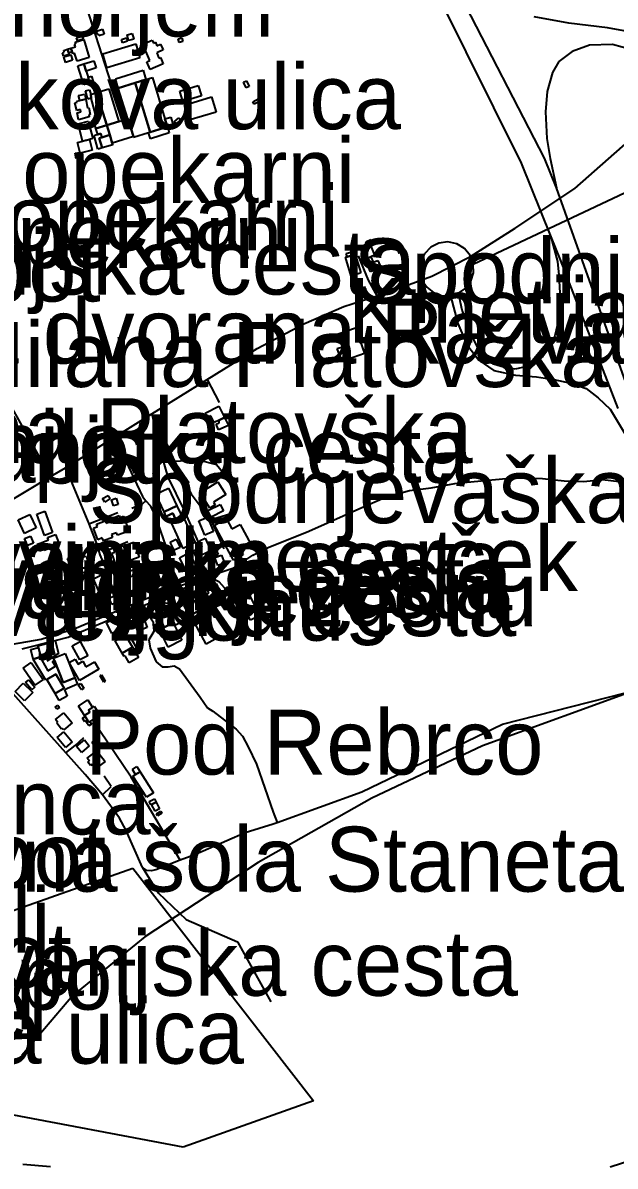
# Model space of a CAD drawing. Extents: x -8864 to 13231, y -7697 to 8949.
# Drawn here: x -3684 to -3118, y 3417 to 4510 of the extents above; entities that cross this region are included whole.
import ezdxf

# ---------------------------------------------------------------- set-up
doc = ezdxf.new("R2010")
doc.units = 0
for name, color, linetype in [('OSM_BUILDING_YES', 9, 'CONTINUOUS'), ('OSM_HIGHWAY_PROPOSED', 8, 'CONTINUOUS'), ('OSM_HIGHWAY_RESIDENTIAL', 8, 'CONTINUOUS'), ('OSM_HIGHWAY_SERVICE', 8, 'CONTINUOUS'), ('OSM_HIGHWAY_TRACK', 8, 'CONTINUOUS'), ('OSM_HIGHWAY_UNCLASSIFIED', 8, 'CONTINUOUS'), ('OSM_LABELS', 8, 'CONTINUOUS'), ('OSM_LEISURE_PARK', 3, 'CONTINUOUS'), ('OSM_WATERWAY_STREAM', 4, 'CONTINUOUS')]:
    doc.layers.add(name, color=color, linetype=linetype)

msp = doc.modelspace()

# ---------------------------------------------------------------- linework, layer by layer
at = {"layer": 'OSM_BUILDING_YES'}
for p, q in [((-3614.012648, 4502.06019), (-3608.262265, 4503.872667)), ((-3608.262265, 4503.872667), (-3606.792127, 4499.191361)), ((-3634.395499, 4491.641225), (-3626.202542, 4494.131992)), ((-3633.775284, 4489.595239), (-3634.395499, 4491.641225)), ((-3633.024902, 4495.521928), (-3627.565483, 4497.23433)), ((-3632.213263, 4492.730936), (-3633.024902, 4495.521928)), ((-3626.692588, 4494.476696), (-3632.213263, 4492.730936)), ((-3627.565483, 4497.23433), (-3626.692588, 4494.476696)), ((-3626.202542, 4494.131992), (-3620.942205, 4476.741105)), ((-3612.978958, 4498.835537), (-3614.012648, 4502.06019)), ((-3612.144348, 4499.113524), (-3612.978958, 4498.835537)), ((-3611.715558, 4497.690229), (-3612.144348, 4499.113524)), ((-3606.792127, 4499.191361), (-3611.715558, 4497.690229)), ((-3590.076964, 4494.17647), (-3585.214789, 4495.622004)), ((-3589.096872, 4490.8851), (-3590.076964, 4494.17647)), ((-3584.234697, 4492.330634), (-3589.096872, 4490.8851)), ((-3585.214789, 4495.622004), (-3584.234697, 4492.330634)), ((-3584.793656, 4498.54643), (-3579.793655, 4499.780694)), ((-3583.446029, 4493.086759), (-3584.793656, 4498.54643)), ((-3578.469, 4494.298784), (-3583.446029, 4493.086759)), ((-3579.793655, 4499.780694), (-3578.469, 4494.298784)), ((-3569.770683, 4489.584119), (-3560.91157, 4493.431464)), ((-3560.91157, 4493.431464), (-3559.655828, 4490.540396)), ((-3535.949853, 4494.810281), (-3532.450618, 4495.733199)), ((-3534.992732, 4491.196446), (-3535.949853, 4494.810281)), ((-3531.508811, 4492.108244), (-3534.992732, 4491.196446)), ((-3532.450618, 4495.733199), (-3531.508811, 4492.108244)), ((-3646.386312, 4481.411292), (-3644.816633, 4481.867191)), ((-3645.490447, 4478.242237), (-3646.386312, 4481.411292)), ((-3645.291365, 4483.668549), (-3641.707904, 4484.74714)), ((-3644.816633, 4481.867191), (-3645.291365, 4483.668549)), ((-3641.707904, 4484.74714), (-3638.415407, 4485.803492)), ((-3641.707904, 4484.74714), (-3640.521074, 4481.077707)), ((-3640.521074, 4481.077707), (-3641.707904, 4484.74714)), ((-3637.228577, 4482.134059), (-3640.521074, 4481.077707)), ((-3640.521074, 4481.077707), (-3640.130568, 4479.765607)), ((-3638.415407, 4485.803492), (-3634.250017, 4487.16007)), ((-3638.415407, 4485.803492), (-3637.228577, 4482.134059)), ((-3637.228577, 4482.134059), (-3638.415407, 4485.803492)), ((-3636.700247, 4480.499494), (-3637.228577, 4482.134059)), ((-3634.939144, 4481.033229), (-3636.700247, 4480.499494)), ((-3632.580797, 4473.205107), (-3634.939144, 4481.033229)), ((-3634.916173, 4489.228295), (-3633.775284, 4489.595239)), ((-3634.250017, 4487.16007), (-3634.916173, 4489.228295)), ((-3608.04787, 4480.488374), (-3576.539444, 4490.00666)), ((-3576.539444, 4490.00666), (-3572.496564, 4476.451998)), ((-3562.963638, 4473.916754), (-3569.770683, 4489.584119)), ((-3559.655828, 4490.540396), (-3557.611417, 4491.429955)), ((-3557.611417, 4491.429955), (-3556.202535, 4488.138585)), ((-3550.260727, 4484.068851), (-3556.378645, 4481.444651)), ((-3556.378645, 4481.444651), (-3554.303607, 4476.274086)), ((-3556.202535, 4488.138585), (-3552.695643, 4489.673075)), ((-3552.695643, 4489.673075), (-3550.260727, 4484.068851)), ((-3640.130568, 4479.765607), (-3645.490447, 4478.242237)), ((-3645.176511, 4477.397155), (-3638.63746, 4479.509859)), ((-3643.507292, 4472.148755), (-3645.176511, 4477.397155)), ((-3636.952926, 4474.272578), (-3643.507292, 4472.148755)), ((-3638.63746, 4479.509859), (-3636.952926, 4474.272578)), ((-3620.942205, 4476.741105), (-3632.580797, 4473.205107)), ((-3631.96824, 4468.812907), (-3626.080031, 4470.703221)), ((-3626.080031, 4470.703221), (-3616.600704, 4473.716603)), ((-3623.951394, 4463.809135), (-3626.080031, 4470.703221)), ((-3626.080031, 4470.703221), (-3623.951394, 4463.809135)), ((-3616.600704, 4473.716603), (-3614.479723, 4466.967071)), ((-3603.989676, 4466.933713), (-3608.04787, 4480.488374)), ((-3572.496564, 4476.451998), (-3603.989676, 4466.933713)), ((-3565.942199, 4472.626893), (-3562.963638, 4473.916754)), ((-3562.856441, 4465.532657), (-3565.942199, 4472.626893)), ((-3550.436837, 4470.958969), (-3562.856441, 4465.532657)), ((-3554.303607, 4476.274086), (-3552.940666, 4476.885659)), ((-3552.940666, 4476.885659), (-3550.436837, 4470.958969)), ((-3626.225513, 4450.788209), (-3631.96824, 4468.812907)), ((-3614.479723, 4466.967071), (-3623.951394, 4463.809135)), ((-3623.951394, 4463.809135), (-3622.144349, 4457.938043)), ((-3622.144349, 4457.938043), (-3618.813568, 4458.994395)), ((-3618.813568, 4458.994395), (-3617.26686, 4454.012862)), ((-3595.919231, 4456.592584), (-3569.464405, 4464.80989)), ((-3569.464405, 4464.80989), (-3566.715553, 4455.903176)), ((-3620.597641, 4452.934271), (-3626.225513, 4450.788209)), ((-3620.597641, 4452.934271), (-3622.144349, 4457.938043)), ((-3622.144349, 4457.938043), (-3620.597641, 4452.934271)), ((-3617.26686, 4454.012862), (-3620.597641, 4452.934271)), ((-3593.162723, 4447.685871), (-3595.919231, 4456.592584)), ((-3577.167315, 4452.656284), (-3593.162723, 4447.685871)), ((-3593.162723, 4447.685871), (-3577.167315, 4452.656284)), ((-3566.715553, 4455.903176), (-3577.167315, 4452.656284)), ((-3577.167315, 4452.656284), (-3566.715553, 4455.903176)), ((-3562.58079, 4405.465157), (-3577.167315, 4452.656284)), ((-3577.167315, 4452.656284), (-3562.58079, 4405.465157)), ((-3566.715553, 4455.903176), (-3560.589978, 4457.771251)), ((-3560.589978, 4457.771251), (-3548.537909, 4418.096901)), ((-3534.334232, 4444.661369), (-3516.723204, 4450.098801)), ((-3516.723204, 4450.098801), (-3513.729329, 4440.324767)), ((-3473.491959, 4453.123303), (-3470.544026, 4454.479881)), ((-3471.034072, 4447.797066), (-3473.491959, 4453.123303)), ((-3468.070825, 4449.153644), (-3471.034072, 4447.797066)), ((-3470.544026, 4454.479881), (-3468.070825, 4449.153644)), ((-3631.095345, 4440.513798), (-3625.29902, 4441.870376)), ((-3630.038684, 4435.888089), (-3631.095345, 4440.513798)), ((-3624.341899, 4437.077875), (-3630.038684, 4435.888089)), ((-3630.038684, 4435.888089), (-3624.341899, 4437.077875)), ((-3625.29902, 4441.870376), (-3624.341899, 4437.077875)), ((-3624.533323, 4444.839281), (-3620.766095, 4445.906752)), ((-3622.412343, 4437.155711), (-3624.533323, 4444.839281)), ((-3624.341899, 4437.077875), (-3622.687994, 4428.882809)), ((-3619.027963, 4438.078629), (-3622.412343, 4437.155711)), ((-3620.766095, 4445.906752), (-3619.449096, 4441.547911)), ((-3619.449096, 4441.547911), (-3613.88248, 4443.282552)), ((-3619.449096, 4441.547911), (-3619.027963, 4438.078629)), ((-3619.027963, 4438.078629), (-3619.449096, 4441.547911)), ((-3612.603766, 4414.305154), (-3619.027963, 4438.078629)), ((-3613.88248, 4443.282552), (-3602.266858, 4446.896387)), ((-3604.234699, 4412.125733), (-3613.88248, 4443.282552)), ((-3613.88248, 4443.282552), (-3604.234699, 4412.125733)), ((-3602.266858, 4446.896387), (-3592.619078, 4415.750688)), ((-3584.104529, 4418.386008), (-3593.162723, 4447.685871)), ((-3531.3327, 4434.898454), (-3534.334232, 4444.661369)), ((-3513.729329, 4440.324767), (-3531.3327, 4434.898454)), ((-3530.015702, 4431.440292), (-3503.966694, 4439.279534)), ((-3503.966694, 4439.279534), (-3499.609879, 4424.70188)), ((-3464.433765, 4434.598228), (-3458.905434, 4437.589372)), ((-3458.905434, 4437.589372), (-3457.603749, 4435.176442)), ((-3634.640522, 4433.45292), (-3632.519542, 4434.053373)), ((-3632.97896, 4426.169653), (-3634.640522, 4433.45292)), ((-3629.349557, 4427.081451), (-3632.97896, 4426.169653)), ((-3632.963646, 4435.276517), (-3630.038684, 4435.888089)), ((-3632.519542, 4434.053373), (-3632.963646, 4435.276517)), ((-3629.050935, 4424.957628), (-3629.349557, 4427.081451)), ((-3622.687994, 4428.882809), (-3621.33271, 4429.183035)), ((-3621.33271, 4429.183035), (-3619.977427, 4422.511339)), ((-3525.666544, 4416.873757), (-3530.015702, 4431.440292)), ((-3463.147394, 4432.174179), (-3464.433765, 4434.598228)), ((-3457.603749, 4435.176442), (-3463.147394, 4432.174179)), ((-3632.527199, 4424.045829), (-3629.050935, 4424.957628)), ((-3631.332711, 4417.374134), (-3632.527199, 4424.045829)), ((-3631.493508, 4413.415594), (-3621.822756, 4415.884122)), ((-3620.880949, 4420.08729), (-3631.332711, 4417.374134)), ((-3621.822756, 4415.884122), (-3620.957519, 4412.42596)), ((-3619.977427, 4422.511339), (-3621.48585, 4421.899767)), ((-3621.48585, 4421.899767), (-3620.880949, 4420.08729)), ((-3604.234699, 4412.125733), (-3592.619078, 4415.750688)), ((-3592.619078, 4415.750688), (-3604.234699, 4412.125733)), ((-3592.619078, 4415.750688), (-3584.104529, 4418.386008)), ((-3584.104529, 4418.386008), (-3578.798249, 4401.273108)), ((-3578.798249, 4401.273108), (-3584.104529, 4418.386008)), ((-3548.537909, 4418.096901), (-3543.05552, 4419.764825)), ((-3546.210191, 4410.557885), (-3548.537909, 4418.096901)), ((-3548.537909, 4418.096901), (-3546.210191, 4410.557885)), ((-3543.05552, 4419.764825), (-3540.758429, 4412.248048)), ((-3539.77068, 4415.372625), (-3535.245411, 4419.231089)), ((-3537.879409, 4413.104249), (-3539.77068, 4415.372625)), ((-3533.331169, 4416.929354), (-3537.879409, 4413.104249)), ((-3535.245411, 4419.231089), (-3533.331169, 4416.929354)), ((-3499.609879, 4424.70188), (-3525.666544, 4416.873757)), ((-3630.612956, 4409.957432), (-3631.493508, 4413.415594)), ((-3620.957519, 4412.42596), (-3630.612956, 4409.957432)), ((-3630.612956, 4409.957432), (-3620.957519, 4412.42596)), ((-3627.32046, 4396.814192), (-3630.612956, 4409.957432)), ((-3620.957519, 4412.42596), (-3617.626738, 4399.293839)), ((-3615.995803, 4413.382236), (-3612.603766, 4414.305154)), ((-3614.617549, 4408.90108), (-3615.995803, 4413.382236)), ((-3614.617549, 4408.90108), (-3604.234699, 4412.125733)), ((-3604.234699, 4412.125733), (-3614.617549, 4408.90108)), ((-3612.887074, 4403.296856), (-3614.617549, 4408.90108)), ((-3612.887074, 4403.296856), (-3610.023368, 4404.186416)), ((-3610.023368, 4404.186416), (-3612.887074, 4403.296856)), ((-3610.023368, 4404.186416), (-3608.890136, 4400.505863)), ((-3608.890136, 4400.505863), (-3610.023368, 4404.186416)), ((-3604.234699, 4412.125733), (-3601.355679, 4402.840957)), ((-3601.355679, 4402.840957), (-3604.234699, 4412.125733)), ((-3564.165782, 4404.9759), (-3578.560883, 4400.505863)), ((-3564.165782, 4404.9759), (-3562.58079, 4405.465157)), ((-3562.58079, 4405.465157), (-3564.165782, 4404.9759)), ((-3562.374052, 4399.160405), (-3564.165782, 4404.9759)), ((-3562.58079, 4405.465157), (-3546.210191, 4410.557885)), ((-3546.210191, 4410.557885), (-3562.58079, 4405.465157)), ((-3544.41846, 4404.720151), (-3562.374052, 4399.160405)), ((-3540.758429, 4412.248048), (-3546.210191, 4410.557885)), ((-3546.210191, 4410.557885), (-3544.41846, 4404.720151)), ((-3632.136693, 4395.602167), (-3627.32046, 4396.814192)), ((-3629.563952, 4385.472309), (-3632.136693, 4395.602167)), ((-3627.32046, 4396.814192), (-3620.704839, 4398.526594)), ((-3620.704839, 4398.526594), (-3627.32046, 4396.814192)), ((-3617.626738, 4399.293839), (-3620.704839, 4398.526594)), ((-3620.704839, 4398.526594), (-3618.155068, 4388.396736)), ((-3616.386309, 4402.284982), (-3614.663491, 4402.785359)), ((-3612.687993, 4389.264056), (-3616.386309, 4402.284982)), ((-3614.663491, 4402.785359), (-3612.887074, 4403.296856)), ((-3608.890136, 4400.505863), (-3611.409279, 4399.771977)), ((-3611.409279, 4399.771977), (-3608.890136, 4400.505863)), ((-3611.409279, 4399.771977), (-3608.736997, 4390.398245)), ((-3608.736997, 4390.398245), (-3611.409279, 4399.771977)), ((-3608.890136, 4400.505863), (-3601.355679, 4402.840957)), ((-3601.355679, 4402.840957), (-3608.890136, 4400.505863)), ((-3598.415403, 4393.34491), (-3608.736997, 4390.398245)), ((-3601.355679, 4402.840957), (-3598.92842, 4395.023954)), ((-3598.92842, 4395.023954), (-3601.355679, 4402.840957)), ((-3578.798249, 4401.273108), (-3598.92842, 4395.023954)), ((-3598.92842, 4395.023954), (-3598.415403, 4393.34491)), ((-3578.560883, 4400.505863), (-3578.798249, 4401.273108)), ((-3634.525667, 4385.272159), (-3630.291364, 4386.172837)), ((-3633.48432, 4380.112714), (-3634.525667, 4385.272159)), ((-3630.291364, 4386.172837), (-3629.234702, 4381.013393)), ((-3618.155068, 4388.396736), (-3629.563952, 4385.472309)), ((-3611.439907, 4389.631), (-3612.687993, 4389.264056)), ((-3608.736997, 4390.398245), (-3611.439907, 4389.631)), ((-3629.234702, 4381.013393), (-3633.48432, 4380.112714)), ((-3362.243861, 4296.015991), (-3355.674182, 4298.729147)), ((-3357.251517, 4284.051417), (-3362.243861, 4296.015991)), ((-3356.516448, 4300.797373), (-3351.7385, 4302.787762)), ((-3355.674182, 4298.729147), (-3356.516448, 4300.797373)), ((-3350.153508, 4298.918178), (-3352.374028, 4298.00638)), ((-3352.374028, 4298.00638), (-3348.155039, 4287.843164)), ((-3351.7385, 4302.787762), (-3350.153508, 4298.918178)), ((-3376.057033, 4285.96397), (-3374.387813, 4286.464347)), ((-3370.720125, 4267.850316), (-3376.057033, 4285.96397)), ((-3375.276022, 4289.588924), (-3368.928395, 4291.456999)), ((-3374.387813, 4286.464347), (-3375.276022, 4289.588924)), ((-3374.387813, 4286.464347), (-3367.994245, 4288.332421)), ((-3367.994245, 4288.332421), (-3374.387813, 4286.464347)), ((-3368.928395, 4291.456999), (-3367.994245, 4288.332421)), ((-3367.994245, 4288.332421), (-3366.830385, 4288.688245)), ((-3366.830385, 4288.688245), (-3361.424565, 4270.930415)), ((-3351.623646, 4286.375391), (-3357.251517, 4284.051417)), ((-3357.251517, 4284.051417), (-3351.623646, 4286.375391)), ((-3352.205575, 4271.886692), (-3357.251517, 4284.051417)), ((-3348.155039, 4287.843164), (-3351.623646, 4286.375391)), ((-3351.623646, 4286.375391), (-3349.472037, 4281.193707)), ((-3342.305115, 4276.023143), (-3352.205575, 4271.886692)), ((-3349.472037, 4281.193707), (-3345.184135, 4282.972826)), ((-3345.184135, 4282.972826), (-3342.305115, 4276.023143)), ((-3369.510324, 4268.217259), (-3370.720125, 4267.850316)), ((-3362.779849, 4270.518994), (-3369.510324, 4268.217259)), ((-3361.424565, 4270.930415), (-3362.779849, 4270.518994)), ((-3383.032531, 4212.575318), (-3366.462851, 4218.44641)), ((-3366.462851, 4218.44641), (-3357.802819, 4194.039124)), ((-3378.721658, 4200.421712), (-3383.032531, 4212.575318)), ((-3383.84417, 4198.609235), (-3378.721658, 4200.421712)), ((-3379.495012, 4186.355554), (-3383.84417, 4198.609235)), ((-3357.802819, 4194.039124), (-3379.495012, 4186.355554)), ((-3510.207124, 4136.973887), (-3496.92994, 4143.467671)), ((-3496.92994, 4143.467671), (-3491.669603, 4132.637285)), ((-3508.07083, 4132.570568), (-3510.207124, 4136.973887)), ((-3504.571595, 4134.271851), (-3508.07083, 4132.570568)), ((-3501.439895, 4127.844784), (-3504.571595, 4134.271851)), ((-3491.669603, 4132.637285), (-3496.661946, 4130.190997)), ((-3496.661946, 4130.190997), (-3491.669603, 4132.637285)), ((-3491.669603, 4132.637285), (-3487.96363, 4124.964835)), ((-3496.661946, 4130.190997), (-3501.439895, 4127.844784)), ((-3499.548623, 4126.465967), (-3496.692574, 4127.677991)), ((-3497.312789, 4120.995176), (-3499.548623, 4126.465967)), ((-3487.96363, 4124.964835), (-3497.312789, 4120.995176)), ((-3496.692574, 4127.677991), (-3496.661946, 4130.190997)), ((-3514.801305, 4060.794243), (-3497.925346, 4071.268805)), ((-3497.925346, 4071.268805), (-3490.41386, 4059.10408)), ((-3608.308207, 4055.201138), (-3602.864102, 4058.214521)), ((-3606.194883, 4051.86529), (-3608.308207, 4055.201138)), ((-3600.903918, 4055.190019), (-3606.194883, 4051.86529)), ((-3602.864102, 4058.214521), (-3600.903918, 4055.190019)), ((-3599.556291, 4053.989114), (-3595.161191, 4055.501365)), ((-3595.161191, 4055.501365), (-3593.361804, 4049.430122)), ((-3557.35108, 4059.33759), (-3545.130558, 4065.186443)), ((-3549.39549, 4042.491558), (-3557.35108, 4059.33759)), ((-3545.130558, 4065.186443), (-3537.159654, 4048.329292)), ((-3505.773739, 4046.194349), (-3514.801305, 4060.794243)), ((-3490.41386, 4059.10408), (-3502.197935, 4051.787454)), ((-3597.902386, 4048.229216), (-3599.556291, 4053.989114)), ((-3593.361804, 4049.430122), (-3597.902386, 4048.229216)), ((-3537.159654, 4048.329292), (-3549.39549, 4042.491558)), ((-3549.39549, 4042.491558), (-3537.159654, 4048.329292)), ((-3537.159654, 4048.329292), (-3532.534845, 4038.488541)), ((-3507.473586, 4043.781419), (-3495.697168, 4049.719228)), ((-3504.311258, 4037.454428), (-3507.473586, 4043.781419)), ((-3500.689512, 4049.352285), (-3505.773739, 4046.194349)), ((-3502.197935, 4051.787454), (-3500.689512, 4049.352285)), ((-3495.697168, 4049.719228), (-3492.53484, 4043.403357)), ((-3688.859517, 4034.919184), (-3677.665029, 4040.123106)), ((-3682.856454, 4022.009453), (-3688.859517, 4034.919184)), ((-3677.665029, 4040.123106), (-3671.661966, 4027.213375)), ((-3671.19489, 4040.412213), (-3663.499637, 4043.258803)), ((-3663.66809, 4020.0969), (-3671.19489, 4040.412213)), ((-3663.499637, 4043.258803), (-3655.972837, 4022.94349)), ((-3614.089218, 4030.83833), (-3605.69718, 4033.962907)), ((-3605.69718, 4033.962907), (-3604.931483, 4031.894682)), ((-3604.931483, 4031.894682), (-3599.76303, 4033.818354)), ((-3600.567011, 4035.986655), (-3592.458281, 4039.000037)), ((-3599.76303, 4033.818354), (-3600.567011, 4035.986655)), ((-3592.458281, 4039.000037), (-3591.822753, 4037.276516)), ((-3591.822753, 4037.276516), (-3588.315861, 4038.577497)), ((-3588.315861, 4038.577497), (-3582.986611, 4024.177754)), ((-3547.389364, 4038.266151), (-3549.39549, 4042.491558)), ((-3547.389364, 4038.266151), (-3541.080022, 4041.212817)), ((-3541.080022, 4041.212817), (-3547.389364, 4038.266151)), ((-3544.732396, 4032.650807), (-3547.389364, 4038.266151)), ((-3538.43071, 4035.641951), (-3544.732396, 4032.650807)), ((-3541.906974, 4031.394304), (-3530.873282, 4037.120843)), ((-3541.080022, 4041.212817), (-3538.43071, 4035.641951)), ((-3538.43071, 4035.641951), (-3541.080022, 4041.212817)), ((-3532.534845, 4038.488541), (-3538.43071, 4035.641951)), ((-3530.873282, 4037.120843), (-3519.732393, 4013.180575)), ((-3516.133618, 4033.929549), (-3507.978946, 4037.454428)), ((-3510.299008, 4020.285931), (-3516.133618, 4033.929549)), ((-3507.978946, 4037.454428), (-3502.136679, 4023.81081)), ((-3492.53484, 4043.403357), (-3504.311258, 4037.454428)), ((-3501.133616, 4029.904292), (-3489.900843, 4035.919938)), ((-3489.900843, 4035.919938), (-3484.694104, 4026.212621)), ((-3671.661966, 4027.213375), (-3682.856454, 4022.009453)), ((-3655.972837, 4022.94349), (-3663.66809, 4020.0969)), ((-3616.983552, 4027.10218), (-3613.223981, 4028.503236)), ((-3612.848789, 4015.92709), (-3616.983552, 4027.10218)), ((-3613.223981, 4028.503236), (-3614.089218, 4030.83833)), ((-3594.839599, 4022.632144), (-3599.839599, 4020.764069)), ((-3593.913106, 4020.119139), (-3594.839599, 4022.632144)), ((-3582.986611, 4024.177754), (-3593.913106, 4020.119139)), ((-3531.225503, 4007.431798), (-3541.906974, 4031.394304)), ((-3502.136679, 4023.81081), (-3510.299008, 4020.285931)), ((-3483.185681, 3996.43462), (-3501.133616, 4029.904292)), ((-3484.694104, 4026.212621), (-3476.684915, 4030.504745)), ((-3476.684915, 4030.504745), (-3466.547088, 4011.601608)), ((-3682.718628, 4017.050159), (-3676.960588, 4019.363013)), ((-3680.038689, 4010.400702), (-3682.718628, 4017.050159)), ((-3674.280649, 4012.713557), (-3680.038689, 4010.400702)), ((-3676.960588, 4019.363013), (-3674.280649, 4012.713557)), ((-3670.888612, 4011.54601), (-3666.792133, 4013.036022)), ((-3668.361812, 4004.829837), (-3670.888612, 4011.54601)), ((-3666.792133, 4013.036022), (-3659.847263, 4015.71582)), ((-3664.227049, 4006.375446), (-3666.792133, 4013.036022)), ((-3666.792133, 4013.036022), (-3664.227049, 4006.375446)), ((-3649.387844, 4011.156828), (-3663.913113, 4005.563723)), ((-3660.743128, 4018.039794), (-3653.170386, 4020.96422)), ((-3659.847263, 4015.71582), (-3660.743128, 4018.039794)), ((-3653.170386, 4020.96422), (-3649.387844, 4011.156828)), ((-3608.461346, 4017.561656), (-3612.848789, 4015.92709)), ((-3607.473597, 4014.881858), (-3608.461346, 4017.561656)), ((-3598.85185, 4018.084272), (-3607.473597, 4014.881858)), ((-3599.839599, 4020.764069), (-3598.85185, 4018.084272)), ((-3584.602232, 4011.401457), (-3578.453686, 4013.636475)), ((-3584.012645, 4009.778011), (-3584.602232, 4011.401457)), ((-3578.453686, 4013.636475), (-3573.269918, 3999.347927)), ((-3543.545566, 4013.714311), (-3537.948321, 4016.449706)), ((-3539.671139, 4005.85283), (-3543.545566, 4013.714311)), ((-3537.948321, 4016.449706), (-3534.050924, 4008.610464)), ((-3519.732393, 4013.180575), (-3531.225503, 4007.431798)), ((-3515.589973, 4014.759543), (-3510.023357, 4017.272549)), ((-3513.032545, 4009.066363), (-3515.589973, 4014.759543)), ((-3510.023357, 4017.272549), (-3504.579252, 4005.152302)), ((-3505.812024, 4009.500023), (-3501.707889, 4011.301381)), ((-3501.707889, 4011.301381), (-3497.550155, 4001.760857)), ((-3466.547088, 4011.601608), (-3476.378636, 4006.330968)), ((-3664.227049, 4006.375446), (-3668.361812, 4004.829837)), ((-3663.913113, 4005.563723), (-3664.227049, 4006.375446)), ((-3641.600706, 3998.124782), (-3635.222452, 4000.604429)), ((-3635.222452, 4000.604429), (-3634.579266, 3997.757839)), ((-3634.579266, 3997.757839), (-3623.668086, 4000.137411)), ((-3623.668086, 4000.137411), (-3621.554762, 3990.07427)), ((-3599.380181, 4003.061837), (-3596.508818, 4004.107069)), ((-3595.138221, 3991.364131), (-3599.380181, 4003.061837)), ((-3597.596107, 4007.087094), (-3588.583855, 4010.378463)), ((-3596.508818, 4004.107069), (-3597.596107, 4007.087094)), ((-3588.583855, 4010.378463), (-3587.856443, 4008.376955)), ((-3587.856443, 4008.376955), (-3584.012645, 4009.778011)), ((-3534.050924, 4008.610464), (-3539.671139, 4005.85283)), ((-3534.709424, 3998.636279), (-3525.337294, 4003.762365)), ((-3525.337294, 4003.762365), (-3519.31126, 3991.642118)), ((-3521.325042, 4005.330214), (-3513.032545, 4009.066363)), ((-3518.446022, 3998.903147), (-3521.325042, 4005.330214)), ((-3504.579252, 4005.152302), (-3518.446022, 3998.903147)), ((-3501.631319, 3999.959499), (-3505.812024, 4009.500023)), ((-3497.550155, 4001.760857), (-3501.631319, 3999.959499)), ((-3500.750768, 3999.069939), (-3494.65582, 4001.271599)), ((-3494.65582, 4001.271599), (-3491.807428, 3993.35452)), ((-3473.775267, 4001.47175), (-3483.185681, 3996.43462)), ((-3476.378636, 4006.330968), (-3473.775267, 4001.47175)), ((-3637.083095, 3986.33812), (-3641.600706, 3998.124782)), ((-3634.579266, 3997.757839), (-3632.312803, 3987.716937)), ((-3632.312803, 3987.716937), (-3634.579266, 3997.757839)), ((-3624.625207, 3989.4071), (-3630.061655, 3988.217314)), ((-3630.061655, 3988.217314), (-3624.625207, 3989.4071)), ((-3621.554762, 3990.07427), (-3624.625207, 3989.4071)), ((-3624.625207, 3989.4071), (-3623.660429, 3985.126096)), ((-3573.269918, 3999.347927), (-3595.138221, 3991.364131)), ((-3556.700238, 3988.928962), (-3545.7814, 3992.164734)), ((-3553.262259, 3977.253495), (-3556.700238, 3988.928962)), ((-3545.7814, 3992.164734), (-3542.343421, 3980.500387)), ((-3527.037141, 3983.780637), (-3534.709424, 3998.636279)), ((-3519.31126, 3991.642118), (-3521.279101, 3990.129867)), ((-3521.279101, 3990.129867), (-3519.778335, 3987.105365)), ((-3497.910032, 3991.141741), (-3500.750768, 3999.069939)), ((-3491.807428, 3993.35452), (-3497.910032, 3991.141741)), ((-3632.312803, 3987.716937), (-3637.083095, 3986.33812)), ((-3630.061655, 3988.217314), (-3632.312803, 3987.716937)), ((-3629.020307, 3983.813995), (-3630.061655, 3988.217314)), ((-3623.660429, 3985.126096), (-3629.020307, 3983.813995)), ((-3616.753843, 3978.432161), (-3604.487379, 3984.447806)), ((-3611.187227, 3965.111009), (-3616.753843, 3978.432161)), ((-3604.487379, 3984.447806), (-3599.387838, 3971.126654)), ((-3592.787531, 3978.00962), (-3584.594575, 3981.223154)), ((-3592.282171, 3976.69752), (-3592.787531, 3978.00962)), ((-3584.594575, 3981.223154), (-3583.997331, 3979.699783)), ((-3583.997331, 3979.699783), (-3578.729337, 3981.768009)), ((-3579.387836, 3983.458172), (-3571.049397, 3986.727302)), ((-3578.729337, 3981.768009), (-3579.387836, 3983.458172)), ((-3571.049397, 3986.727302), (-3570.337299, 3984.914825)), ((-3570.337299, 3984.914825), (-3567.32811, 3986.093491)), ((-3567.32811, 3986.093491), (-3562.565476, 3973.884288)), ((-3542.343421, 3980.500387), (-3553.262259, 3977.253495)), ((-3519.778335, 3987.105365), (-3527.037141, 3983.780637)), ((-3599.387838, 3971.126654), (-3611.187227, 3965.111009)), ((-3600.19182, 3970.270453), (-3595.689522, 3972.038453)), ((-3597.787532, 3964.165852), (-3600.19182, 3970.270453)), ((-3595.689522, 3972.038453), (-3593.300548, 3965.933851)), ((-3595.62061, 3975.38542), (-3592.282171, 3976.69752)), ((-3590.727807, 3962.842632), (-3595.62061, 3975.38542)), ((-3562.565476, 3973.884288), (-3590.727807, 3962.842632)), ((-3508.698701, 3970.303812), (-3499.571594, 3974.217873)), ((-3508.698701, 3969.892391), (-3508.698701, 3970.303812)), ((-3506.707889, 3965.233323), (-3508.698701, 3969.892391)), ((-3499.571594, 3974.217873), (-3493.920751, 3960.974557)), ((-3487.902374, 3967.5017), (-3473.805895, 3974.740489)), ((-3481.439893, 3954.892195), (-3487.902374, 3967.5017)), ((-3473.805895, 3974.740489), (-3467.335756, 3962.119865)), ((-3601.830411, 3960.207312), (-3596.991207, 3962.130985)), ((-3599.426123, 3954.024875), (-3601.830411, 3960.207312)), ((-3590.008051, 3957.694307), (-3599.426123, 3954.024875)), ((-3597.787532, 3964.165852), (-3593.300548, 3965.933851)), ((-3593.300548, 3965.933851), (-3597.787532, 3964.165852)), ((-3596.991207, 3962.130985), (-3597.787532, 3964.165852)), ((-3593.300548, 3965.933851), (-3590.008051, 3957.694307)), ((-3530.574661, 3953.324346), (-3520.873281, 3958.361477)), ((-3520.873281, 3958.361477), (-3517.733924, 3952.267995)), ((-3508.42305, 3964.488317), (-3506.707889, 3965.233323)), ((-3504.908502, 3956.259893), (-3508.42305, 3964.488317)), ((-3493.920751, 3960.974557), (-3504.908502, 3956.259893)), ((-3500.888593, 3956.871465), (-3491.286754, 3960.818885)), ((-3498.867153, 3951.945529), (-3500.888593, 3956.871465)), ((-3491.286754, 3960.818885), (-3489.272972, 3955.892949)), ((-3476.271439, 3957.505276), (-3481.439893, 3954.892195)), ((-3476.271439, 3957.505276), (-3467.335756, 3962.119865)), ((-3467.335756, 3962.119865), (-3476.271439, 3957.505276)), ((-3466.799768, 3939.046918), (-3476.271439, 3957.505276)), ((-3467.335756, 3962.119865), (-3457.8794, 3943.628149)), ((-3580.038678, 3942.438363), (-3570.880944, 3945.929884)), ((-3570.880944, 3945.929884), (-3565.45981, 3931.930443)), ((-3559.426119, 3953.702409), (-3550.092274, 3955.036748)), ((-3556.853377, 3947.797959), (-3559.426119, 3953.702409)), ((-3556.853377, 3947.797959), (-3548.568537, 3951.967768)), ((-3548.568537, 3951.967768), (-3556.853377, 3947.797959)), ((-3549.035612, 3932.20843), (-3556.853377, 3947.797959)), ((-3550.092274, 3955.036748), (-3548.568537, 3951.967768)), ((-3548.568537, 3951.967768), (-3540.7814, 3936.400479)), ((-3546.156592, 3948.965505), (-3536.906974, 3953.802485)), ((-3538.423053, 3934.165461), (-3546.156592, 3948.965505)), ((-3536.906974, 3953.802485), (-3529.196406, 3938.957962)), ((-3525.360265, 3943.238967), (-3530.574661, 3953.324346)), ((-3515.666543, 3948.387292), (-3524.104522, 3943.917256)), ((-3524.104522, 3943.917256), (-3515.666543, 3948.387292)), ((-3513.775271, 3945.58518), (-3522.511873, 3940.881634)), ((-3522.511873, 3940.881634), (-3513.775271, 3945.58518)), ((-3517.733924, 3952.267995), (-3516.286757, 3953.02412)), ((-3517.733924, 3952.267995), (-3515.666543, 3948.387292)), ((-3515.666543, 3948.387292), (-3517.733924, 3952.267995)), ((-3516.286757, 3953.02412), (-3512.680325, 3946.163393)), ((-3512.680325, 3946.163393), (-3513.775271, 3945.58518)), ((-3513.775271, 3945.58518), (-3500.482774, 3920.710875)), ((-3489.272972, 3955.892949), (-3498.867153, 3951.945529)), ((-3604.357211, 3936.700705), (-3595.031023, 3941.092905)), ((-3599.410809, 3926.181665), (-3604.357211, 3936.700705)), ((-3595.031023, 3941.092905), (-3590.521068, 3931.452304)), ((-3592.542508, 3941.18186), (-3584.571604, 3944.428752)), ((-3588.652768, 3931.530141), (-3592.542508, 3941.18186)), ((-3580.704835, 3934.788152), (-3588.652768, 3931.530141)), ((-3584.571604, 3944.428752), (-3580.704835, 3934.788152)), ((-3574.60223, 3928.394444), (-3580.038678, 3942.438363)), ((-3540.7814, 3936.400479), (-3549.035612, 3932.20843)), ((-3549.035612, 3932.20843), (-3540.7814, 3936.400479)), ((-3540.7814, 3936.400479), (-3532.435304, 3919.899152)), ((-3529.196406, 3938.957962), (-3538.423053, 3934.165461)), ((-3528.545564, 3937.156604), (-3525.865625, 3938.56878)), ((-3526.432241, 3933.175826), (-3528.545564, 3937.156604)), ((-3523.752301, 3934.599121), (-3526.432241, 3933.175826)), ((-3525.865625, 3938.56878), (-3523.752301, 3934.599121)), ((-3524.104522, 3943.917256), (-3525.360265, 3943.238967)), ((-3522.511873, 3940.881634), (-3524.104522, 3943.917256)), ((-3509.272974, 3915.98509), (-3522.511873, 3940.881634)), ((-3457.8794, 3943.628149), (-3466.799768, 3939.046918)), ((-3592.542508, 3929.428557), (-3599.410809, 3926.181665)), ((-3596.30208, 3919.154146), (-3586.539445, 3924.902923)), ((-3590.521068, 3931.452304), (-3592.963641, 3930.318116)), ((-3592.963641, 3930.318116), (-3592.542508, 3929.428557)), ((-3586.539445, 3924.902923), (-3579.740056, 3913.316412)), ((-3579.962109, 3920.043705), (-3573.514941, 3923.724257)), ((-3565.45981, 3931.930443), (-3574.60223, 3928.394444)), ((-3573.514941, 3923.724257), (-3569.433777, 3916.596662)), ((-3553.736991, 3929.851097), (-3549.035612, 3932.20843)), ((-3545.383238, 3913.34977), (-3553.736991, 3929.851097)), ((-3676.937617, 3910.870123), (-3669.617555, 3912.882752)), ((-3670.015717, 3914.395003), (-3657.136696, 3917.875404)), ((-3669.617555, 3912.882752), (-3670.015717, 3914.395003)), ((-3667.251552, 3903.853724), (-3669.617555, 3912.882752)), ((-3669.617555, 3912.882752), (-3667.251552, 3903.853724)), ((-3657.136696, 3917.875404), (-3654.150478, 3906.733672)), ((-3637.197949, 3914.417242), (-3629.510353, 3918.542573)), ((-3630.000399, 3900.951536), (-3637.197949, 3914.417242)), ((-3629.510353, 3918.542573), (-3622.312802, 3905.065748)), ((-3589.495035, 3907.545395), (-3596.30208, 3919.154146)), ((-3579.740056, 3913.316412), (-3589.495035, 3907.545395)), ((-3589.495035, 3907.545395), (-3579.740056, 3913.316412)), ((-3575.888601, 3912.904991), (-3579.962109, 3920.043705)), ((-3579.740056, 3913.316412), (-3573.867162, 3903.331107)), ((-3569.433777, 3916.596662), (-3575.888601, 3912.904991)), ((-3532.435304, 3919.899152), (-3545.383238, 3913.34977)), ((-3500.482774, 3920.710875), (-3509.272974, 3915.98509)), ((-3674.548643, 3901.863334), (-3676.937617, 3910.870123)), ((-3667.251552, 3903.853724), (-3674.548643, 3901.863334)), ((-3674.548643, 3901.863334), (-3667.251552, 3903.853724)), ((-3662.55783, 3881.748172), (-3674.548643, 3901.863334)), ((-3666.348029, 3900.65131), (-3667.251552, 3903.853724)), ((-3667.251552, 3903.853724), (-3666.348029, 3900.65131)), ((-3658.959054, 3902.663938), (-3666.348029, 3900.65131)), ((-3654.150478, 3906.733672), (-3659.640525, 3905.232541)), ((-3659.640525, 3905.232541), (-3658.959054, 3902.663938)), ((-3655.122913, 3902.730655), (-3644.027966, 3907.178452)), ((-3654.204077, 3900.4178), (-3655.122913, 3902.730655)), ((-3644.027966, 3907.178452), (-3634.740063, 3883.794159)), ((-3640.107598, 3898.438531), (-3634.326586, 3901.774378)), ((-3634.326586, 3901.774378), (-3631.63899, 3897.081953)), ((-3622.312802, 3905.065748), (-3630.000399, 3900.951536)), ((-3587.61142, 3904.37634), (-3589.495035, 3907.545395)), ((-3586.761497, 3904.876717), (-3587.61142, 3904.37634)), ((-3582.733931, 3898.082707), (-3586.761497, 3904.876717)), ((-3573.867162, 3903.331107), (-3582.733931, 3898.082707)), ((-3684.250022, 3893.056696), (-3676.401629, 3898.549726)), ((-3672.994278, 3876.911193), (-3684.250022, 3893.056696)), ((-3676.401629, 3898.549726), (-3665.153542, 3882.359744)), ((-3666.348029, 3900.65131), (-3660.521076, 3890.666005)), ((-3660.521076, 3890.666005), (-3653.369467, 3895.069324)), ((-3656.095348, 3899.639436), (-3654.204077, 3900.4178)), ((-3653.369467, 3895.069324), (-3656.095348, 3899.639436)), ((-3645.903923, 3879.37972), (-3654.204077, 3900.4178)), ((-3654.204077, 3900.4178), (-3645.903923, 3879.37972)), ((-3630.406218, 3881.414587), (-3640.107598, 3898.438531)), ((-3631.63899, 3897.081953), (-3627.014181, 3899.739511)), ((-3611.7615, 3892.10042), (-3630.406218, 3881.414587)), ((-3627.014181, 3899.739511), (-3624.073905, 3894.557828)), ((-3624.073905, 3894.557828), (-3615.873292, 3899.294732)), ((-3615.873292, 3899.294732), (-3611.7615, 3892.10042)), ((-3681.746193, 3879.568752), (-3678.69872, 3882.02616)), ((-3675.942211, 3872.396679), (-3681.746193, 3879.568752)), ((-3678.69872, 3882.02616), (-3672.910051, 3874.876326)), ((-3665.153542, 3882.359744), (-3672.994278, 3876.911193)), ((-3661.455226, 3882.404222), (-3662.55783, 3881.748172)), ((-3661.455226, 3882.404222), (-3652.802852, 3887.508069)), ((-3652.802852, 3887.508069), (-3661.455226, 3882.404222)), ((-3653.530264, 3868.827322), (-3661.455226, 3882.404222)), ((-3652.802852, 3887.508069), (-3644.885546, 3873.931169)), ((-3644.885546, 3873.931169), (-3652.802852, 3887.508069)), ((-3634.740063, 3883.794159), (-3645.903923, 3879.37972)), ((-3645.903923, 3879.37972), (-3634.740063, 3883.794159)), ((-3634.740063, 3883.794159), (-3632.205606, 3877.800752)), ((-3610.605297, 3885.795668), (-3609.173444, 3886.662988)), ((-3607.067778, 3879.746664), (-3610.605297, 3885.795668)), ((-3609.173444, 3886.662988), (-3605.620611, 3880.613984)), ((-3605.620611, 3880.613984), (-3607.067778, 3879.746664)), ((-3691.799793, 3870.928906), (-3684.035627, 3878.857104)), ((-3682.756913, 3862.055551), (-3691.799793, 3870.928906)), ((-3684.035627, 3878.857104), (-3674.98509, 3869.972629)), ((-3674.98509, 3869.972629), (-3682.756913, 3862.055551)), ((-3672.910051, 3874.876326), (-3675.942211, 3872.396679)), ((-3644.885546, 3873.931169), (-3653.530264, 3868.827322)), ((-3653.530264, 3868.827322), (-3644.885546, 3873.931169)), ((-3649.701779, 3862.155626), (-3653.530264, 3868.827322)), ((-3632.205606, 3877.800752), (-3644.678808, 3872.285484)), ((-3644.678808, 3872.285484), (-3641.929956, 3866.269838)), ((-3631.393967, 3876.833356), (-3629.058592, 3878.423444)), ((-3628.446034, 3872.452276), (-3631.393967, 3876.833356)), ((-3629.058592, 3878.423444), (-3626.087688, 3874.064603)), ((-3626.087688, 3874.064603), (-3628.446034, 3872.452276)), ((-3641.929956, 3866.269838), (-3649.701779, 3862.155626)), ((-3631.233171, 3856.940584), (-3622.374058, 3862.744959)), ((-3622.374058, 3862.744959), (-3617.787534, 3855.617364)), ((-3653.43838, 3855.92871), (-3651.049406, 3857.652232)), ((-3651.945271, 3853.860485), (-3653.43838, 3855.92871)), ((-3653.193357, 3843.964136), (-3645.314336, 3850.546876)), ((-3649.54864, 3855.617364), (-3651.945271, 3853.860485)), ((-3651.049406, 3857.652232), (-3649.54864, 3855.617364)), ((-3645.314336, 3850.546876), (-3637.305147, 3840.861798)), ((-3625.482787, 3848.022751), (-3631.233171, 3856.940584)), ((-3627.450628, 3845.253997), (-3624.801317, 3846.95528)), ((-3625.482787, 3848.022751), (-3620.452159, 3851.236284)), ((-3620.452159, 3851.236284), (-3625.482787, 3848.022751)), ((-3624.801317, 3846.95528), (-3625.482787, 3848.022751)), ((-3622.573139, 3843.474878), (-3624.801317, 3846.95528)), ((-3624.801317, 3846.95528), (-3622.573139, 3843.474878)), ((-3621.623675, 3853.09324), (-3616.118315, 3856.673716)), ((-3617.787534, 3855.617364), (-3621.623675, 3853.09324)), ((-3620.452159, 3851.236284), (-3621.623675, 3853.09324)), ((-3621.623675, 3853.09324), (-3620.452159, 3851.236284)), ((-3610.735466, 3848.423053), (-3620.505758, 3842.051583)), ((-3616.118315, 3856.673716), (-3610.735466, 3848.423053)), ((-3650.995807, 3841.317697), (-3653.193357, 3843.964136)), ((-3652.006527, 3840.539332), (-3650.995807, 3841.317697)), ((-3647.619084, 3834.868391), (-3652.006527, 3840.539332)), ((-3637.305147, 3840.861798), (-3645.40622, 3834.112266)), ((-3625.253078, 3841.773596), (-3627.450628, 3845.253997)), ((-3622.573139, 3843.474878), (-3625.253078, 3841.773596)), ((-3623.560888, 3841.084188), (-3621.784472, 3842.240615)), ((-3621.508821, 3837.904013), (-3623.560888, 3841.084188)), ((-3621.784472, 3842.240615), (-3622.573139, 3843.474878)), ((-3621.309739, 3841.495609), (-3621.784472, 3842.240615)), ((-3621.784472, 3842.240615), (-3621.309739, 3841.495609)), ((-3618.913108, 3839.594176), (-3621.508821, 3837.904013)), ((-3620.505758, 3842.051583), (-3621.309739, 3841.495609)), ((-3621.309739, 3841.495609), (-3620.505758, 3842.051583)), ((-3620.505758, 3842.051583), (-3618.913108, 3839.594176)), ((-3651.723219, 3826.817878), (-3645.390906, 3832.25531)), ((-3643.63746, 3817.377429), (-3651.723219, 3826.817878)), ((-3646.646649, 3835.613397), (-3647.619084, 3834.868391)), ((-3645.40622, 3834.112266), (-3646.646649, 3835.613397)), ((-3645.390906, 3832.25531), (-3637.305147, 3822.792622)), ((-3637.305147, 3822.792622), (-3643.63746, 3817.377429)), ((-3633.032559, 3818.300347), (-3625.635927, 3824.516143)), ((-3628.300552, 3812.662764), (-3633.032559, 3818.300347)), ((-3620.90392, 3818.9008), (-3628.300552, 3812.662764)), ((-3625.635927, 3824.516143), (-3620.90392, 3818.9008)), ((-3622.864104, 3807.103018), (-3613.828881, 3814.186135)), ((-3618.063185, 3822.436798), (-3615.191821, 3824.271515)), ((-3615.490443, 3818.378184), (-3618.063185, 3822.436798)), ((-3612.61908, 3820.2129), (-3615.490443, 3818.378184)), ((-3615.191821, 3824.271515), (-3612.61908, 3820.2129)), ((-3613.828881, 3814.186135), (-3605.880948, 3803.978441)), ((-3620.743124, 3804.378742), (-3622.864104, 3807.103018)), ((-3622.266861, 3803.177837), (-3620.743124, 3804.378742)), ((-3619.770689, 3799.975423), (-3622.266861, 3803.177837)), ((-3605.880948, 3803.978441), (-3614.939142, 3796.884204)), ((-3618.262266, 3801.14297), (-3619.770689, 3799.975423)), ((-3614.939142, 3796.884204), (-3618.262266, 3801.14297)), ((-3579.724743, 3796.428305), (-3575.559352, 3799.096983)), ((-3576.593042, 3791.480131), (-3579.724743, 3796.428305)), ((-3572.366396, 3794.171048), (-3576.593042, 3791.480131)), ((-3576.593042, 3791.480131), (-3572.366396, 3794.171048)), ((-3575.559352, 3799.096983), (-3572.366396, 3794.171048)), ((-3572.366396, 3794.171048), (-3559.571601, 3774.011408)), ((-3579.196412, 3789.834446), (-3576.593042, 3791.480131)), ((-3566.370989, 3769.685925), (-3579.196412, 3789.834446)), ((-3559.571601, 3774.011408), (-3566.370989, 3769.685925)), ((-3563.721678, 3765.549474), (-3558.660422, 3768.184794)), ((-3562.151999, 3762.458255), (-3563.721678, 3765.549474)), ((-3561.348018, 3762.836318), (-3562.151999, 3762.458255)), ((-3561.348018, 3762.836318), (-3557.067772, 3765.060216)), ((-3557.067772, 3765.060216), (-3561.348018, 3762.836318)), ((-3558.063178, 3756.398131), (-3561.348018, 3762.836318)), ((-3558.660422, 3768.184794), (-3557.067772, 3765.060216)), ((-3557.067772, 3765.060216), (-3553.744648, 3758.633149)), ((-3553.744648, 3758.633149), (-3558.063178, 3756.398131)), ((-3556.677267, 3753.940724), (-3552.596103, 3756.342534)), ((-3555.635919, 3752.139366), (-3556.677267, 3753.940724)), ((-3551.547098, 3754.541176), (-3555.635919, 3752.139366)), ((-3552.596103, 3756.342534), (-3551.547098, 3754.541176))]:
    msp.add_line(p, q, dxfattribs=at)
at = {"layer": 'OSM_HIGHWAY_PROPOSED'}
for p, q in [((-3185.750733, 4380.657569), (-3274.089181, 4551.975593)), ((-3289.717054, 4540.255647), (-3207.887029, 4375.898426)), ((-3162.351037, 4509.621445), (-3195.490397, 4515.837241)), ((-3125.528674, 4505.373799), (-3162.351037, 4509.621445)), ((-3095.789008, 4499.713977), (-3125.528674, 4505.373799)), ((-3159.23465, 4482.723392), (-3171.983503, 4473.105031)), ((-3142.810453, 4488.672321), (-3159.23465, 4482.723392)), ((-3120.712441, 4489.239415), (-3142.810453, 4488.672321)), ((-3102.305088, 4484.146687), (-3120.712441, 4489.239415)), ((-3171.983503, 4473.105031), (-3178.208619, 4462.630469)), ((-3178.208619, 4462.630469), (-3183.30816, 4444.516815)), ((-3183.30816, 4444.516815), (-3184.724699, 4424.990986)), ((-3184.724699, 4424.990986), (-3183.591468, 4399.516229)), ((-3183.591468, 4399.516229), (-3180.191774, 4380.268387)), ((-3253.813528, 4279.358991), (-3054.916109, 4373.18527)), ((-3207.887029, 4375.898426), (-3179.525617, 4305.300767)), ((-3174.280594, 4352.236146), (-3185.750733, 4380.657569)), ((-3180.191774, 4380.268387), (-3174.280594, 4352.236146)), ((-3099.686405, 4142.922816), (-3174.280594, 4352.236146)), ((-3294.479688, 4295.548972), (-3300.505723, 4289.322056)), ((-3286.730836, 4299.429675), (-3294.479688, 4295.548972)), ((-3278.13206, 4300.530505), (-3286.730836, 4299.429675)), ((-3269.655796, 4298.718028), (-3278.13206, 4300.530505)), ((-3262.259164, 4294.203514), (-3269.655796, 4298.718028)), ((-3179.525617, 4305.300767), (-3170.712446, 4283.350889)), ((-3179.525617, 4305.300767), (-3173.438327, 4281.972072)), ((-3300.505723, 4289.322056), (-3304.135126, 4281.460575)), ((-3256.769117, 4287.49846), (-3262.259164, 4294.203514)), ((-3253.813528, 4279.358991), (-3256.769117, 4287.49846)), ((-3304.135126, 4281.460575), (-3304.946764, 4272.831849)), ((-3253.668045, 4271.05273), (-3253.813528, 4279.358991)), ((-3173.438327, 4281.972072), (-3172.021788, 4268.673158)), ((-3170.712446, 4283.350889), (-3115.697126, 4141.377206)), ((-3304.946764, 4272.831849), (-3302.864069, 4264.425512)), ((-3302.864069, 4264.425512), (-3298.354114, 4257.45359)), ((-3261.049363, 4256.430597), (-3256.164217, 4263.135651)), ((-3256.164217, 4263.135651), (-3253.668045, 4271.05273)), ((-3172.021788, 4268.673158), (-3171.171865, 4251.97168)), ((-3298.354114, 4257.45359), (-3291.868662, 4252.271907)), ((-3291.868662, 4252.271907), (-3284.066211, 4249.425317)), ((-3275.7584, 4249.191807), (-3267.818123, 4251.615857)), ((-3267.818123, 4251.615857), (-3261.049363, 4256.430597)), ((-3264.357173, 4235.270202), (-3267.818123, 4251.615857)), ((-3171.171865, 4251.97168), (-3172.021788, 4234.992215)), ((-3284.066211, 4249.425317), (-3275.7584, 4249.191807)), ((-3275.7584, 4249.191807), (-3268.599134, 4222.538383)), ((-3255.291323, 4210.651646), (-3264.357173, 4235.270202)), ((-3172.021788, 4234.992215), (-3173.713978, 4220.270007)), ((-3268.599134, 4222.538383), (-3260.107556, 4202.44546)), ((-3173.713978, 4220.270007), (-3175.980441, 4210.651646)), ((-3248.775242, 4198.475801), (-3255.291323, 4210.651646)), ((-3175.980441, 4210.651646), (-3180.230059, 4200.46619)), ((-3260.107556, 4202.44546), (-3248.491934, 4187.445265)), ((-3242.54247, 4189.991628), (-3248.775242, 4198.475801)), ((-3180.230059, 4200.46619), (-3187.312755, 4191.125817)), ((-3248.491934, 4187.445265), (-3234.050891, 4177.815784)), ((-3234.334199, 4183.764712), (-3242.54247, 4189.991628)), ((-3187.312755, 4191.125817), (-3194.962066, 4184.898901)), ((-3224.98504, 4180.929242), (-3234.334199, 4183.764712)), ((-3234.050891, 4177.815784), (-3213.369419, 4173.29015)), ((-3213.936035, 4178.949972), (-3224.98504, 4180.929242)), ((-3202.611378, 4181.496336), (-3213.936035, 4178.949972)), ((-3194.962066, 4184.898901), (-3202.611378, 4181.496336)), ((-3213.369419, 4173.29015), (-3193.262219, 4171.588868)), ((-3193.262219, 4171.588868), (-3176.830364, 4169.042504)), ((-3176.830364, 4169.042504), (-3160.689474, 4165.651059)), ((-3160.689474, 4165.651059), (-3145.957467, 4160.558331)), ((-3145.957467, 4160.558331), (-3134.349502, 4151.495945)), ((-3134.349502, 4151.495945), (-3123.017189, 4140.743395)), ((-3123.017189, 4140.743395), (-3103.017186, 4107.373798)), ((-3044.295894, 3892.10042), (-3244.91613, 3818.778485)), ((-3244.91613, 3818.778485), (-3350.758408, 3769.029875)), ((-3350.758408, 3769.029875), (-3459.556276, 3707.483483)), ((-3459.556276, 3707.483483), (-3567.665017, 3636.363208)), ((-3567.665017, 3636.363208), (-3636.577735, 3580.165292)), ((-3636.577735, 3580.165292), (-3685.352626, 3522.855427))]:
    msp.add_line(p, q, dxfattribs=at)
at = {"layer": 'OSM_HIGHWAY_RESIDENTIAL'}
for p, q in [((-3643.729344, 4084.778989), (-3621.263798, 4031.116317)), ((-3621.263798, 4031.116317), (-3613.292893, 4010.278388)), ((-3613.292893, 4010.278388), (-3606.508819, 4004.796478)), ((-3606.508819, 4004.796478), (-3596.661957, 3980.978525)), ((-3532.351077, 3969.091787), (-3502.833463, 3978.810224)), ((-3538.982012, 3966.901247), (-3532.351077, 3969.091787)), ((-3569.908509, 3952.634938), (-3561.057053, 3956.226534)), ((-3561.057053, 3956.226534), (-3538.982012, 3966.901247)), ((-3620.099938, 3931.585738), (-3581.485845, 3947.942512)), ((-3581.485845, 3947.942512), (-3569.908509, 3952.634938)), ((-3641.103004, 3922.745742), (-3620.099938, 3931.585738)), ((-3685.145887, 3911.470576), (-3653.629804, 3919.543328)), ((-3653.629804, 3919.543328), (-3641.103004, 3922.745742)), ((-3643.377123, 3812.162387), (-3713.093823, 3890.12115)), ((-3624.839602, 3791.435653), (-3643.377123, 3812.162387)), ((-3608.155067, 3771.98766), (-3624.839602, 3791.435653)), ((-3591.937608, 3749.793153), (-3608.155067, 3771.98766)), ((-3585.957515, 3738.651421), (-3591.937608, 3749.793153)), ((-3570.092276, 3702.468592), (-3585.957515, 3738.651421)), ((-3533.882471, 3709.496111), (-3557.190284, 3700.433725)), ((-3524.56394, 3713.121066), (-3533.882471, 3709.496111)), ((-3566.04174, 3699.88887), (-3570.092276, 3702.468592)), ((-3561.616012, 3699.421851), (-3566.04174, 3699.88887)), ((-3557.190284, 3700.433725), (-3561.616012, 3699.421851)), ((-3658.116788, 3416.397404), (-3684.586929, 3418.565705))]:
    msp.add_line(p, q, dxfattribs=at)
at = {"layer": 'OSM_HIGHWAY_SERVICE'}
for p, q in [((-3353.905422, 4264.103047), (-3363.453662, 4287.187114)), ((-3345.597611, 4249.147329), (-3353.905422, 4264.103047)), ((-3508.200998, 4169.042504), (-3496.738516, 4146.959192)), ((-3657.917707, 4076.294816), (-3694.464418, 4141.29937)), ((-3561.041739, 4136.195523), (-3559.502688, 4129.312557)), ((-3559.502688, 4129.312557), (-3553.652764, 4103.115032)), ((-3559.502688, 4129.312557), (-3546.776806, 4107.129169)), ((-3596.891666, 4113.90094), (-3570.084619, 4057.291603)), ((-3553.652764, 4103.115032), (-3545.819685, 4075.616527)), ((-3546.776806, 4107.129169), (-3539.326576, 4091.083741)), ((-3539.326576, 4091.083741), (-3516.975884, 4092.229049)), ((-3539.326576, 4091.083741), (-3523.660418, 4059.77125)), ((-3516.975884, 4092.229049), (-3499.395484, 4087.836849)), ((-3499.395484, 4087.836849), (-3486.593032, 4072.180604)), ((-3545.819685, 4075.616527), (-3530.153527, 4043.736941)), ((-3486.593032, 4072.180604), (-3478.193338, 4050.230725)), ((-3570.084619, 4057.291603), (-3566.922291, 4052.97724)), ((-3523.660418, 4059.77125), (-3511.04939, 4043.158728)), ((-3570.145875, 4050.264084), (-3580.138219, 4045.883003)), ((-3566.922291, 4052.97724), (-3570.145875, 4050.264084)), ((-3562.151999, 4047.906751), (-3566.922291, 4052.97724)), ((-3561.011111, 4045.649494), (-3562.151999, 4047.906751)), ((-3557.488905, 4038.655333), (-3561.011111, 4045.649494)), ((-3530.153527, 4043.736941), (-3516.78446, 4013.569758)), ((-3478.193338, 4050.230725), (-3486.593032, 4040.490049)), ((-3621.263798, 4031.116317), (-3593.77528, 4041.913345)), ((-3547.305137, 4009.36659), (-3557.488905, 4038.655333)), ((-3511.04939, 4043.158728), (-3509.908502, 4041.257294)), ((-3509.908502, 4041.257294), (-3504.556281, 4034.385448)), ((-3504.556281, 4034.385448), (-3502.075423, 4035.719787)), ((-3504.556281, 4034.385448), (-3492.305131, 4007.276125)), ((-3486.593032, 4040.490049), (-3502.075423, 4035.719787)), ((-3606.508819, 4004.796478), (-3584.219383, 4014.125732)), ((-3613.292893, 4010.278388), (-3610.85032, 4001.382794)), ((-3610.85032, 4001.382794), (-3604.43378, 3986.504913)), ((-3546.929946, 3999.292329), (-3547.305137, 4009.36659)), ((-3596.661957, 3980.978525), (-3571.432245, 3989.562773)), ((-3543.024892, 3991.108383), (-3546.929946, 3999.292329)), ((-3535.222441, 3976.074828), (-3543.024892, 3991.108383)), ((-3502.833463, 3978.810224), (-3496.922283, 3975.908036)), ((-3533.032548, 3970.737472), (-3535.222441, 3976.074828)), ((-3532.351077, 3969.091787), (-3533.032548, 3970.737472)), ((-3496.922283, 3975.908036), (-3492.121364, 3970.237095)), ((-3492.121364, 3970.237095), (-3480.505742, 3948.398411)), ((-3561.057053, 3956.226534), (-3548.185689, 3955.726157)), ((-3548.185689, 3955.726157), (-3536.064707, 3954.080472)), ((-3536.064707, 3954.080472), (-3532.902379, 3952.568221)), ((-3653.629804, 3919.543328), (-3650.360279, 3907.145093)), ((-3650.360279, 3907.145093), (-3661.401627, 3899.717272)), ((-3634.563952, 3819.178787), (-3626.194885, 3826.78452)), ((-3643.377123, 3812.162387), (-3634.563952, 3819.178787)), ((-3600.023367, 3779.993695), (-3606.78447, 3789.789968)), ((-3608.155067, 3771.98766), (-3600.023367, 3779.993695))]:
    msp.add_line(p, q, dxfattribs=at)
at = {"layer": 'OSM_HIGHWAY_TRACK'}
for p, q in [((-3569.908509, 3952.634938), (-3559.923822, 3937.301158)), ((-3559.923822, 3937.301158), (-3559.165782, 3928.094218)), ((-3559.165782, 3928.094218), (-3564.089212, 3920.14378)), ((-3564.089212, 3920.14378), (-3562.703301, 3912.315658)), ((-3562.703301, 3912.315658), (-3556.891662, 3899.072342)), ((-3556.891662, 3899.072342), (-3551.08768, 3894.524469)), ((-3551.08768, 3894.524469), (-3545.658889, 3894.524469)), ((-3545.658889, 3894.524469), (-3539.724738, 3895.414029)), ((-3539.724738, 3895.414029), (-3534.671139, 3892.511841)), ((-3534.671139, 3892.511841), (-3514.977415, 3865.502593)), ((-3514.977415, 3865.502593), (-3508.032545, 3855.28378)), ((-3508.032545, 3855.28378), (-3502.856434, 3852.003529)), ((-3502.856434, 3852.003529), (-3480.635911, 3834.968467)), ((-3580.804375, 3788.933767), (-3610.681867, 3833.345021)), ((-3480.635911, 3834.968467), (-3474.318912, 3828.152218)), ((-3474.318912, 3828.152218), (-3468.890121, 3817.811089)), ((-3468.890121, 3817.811089), (-3460.93453, 3801.276404)), ((-3460.93453, 3801.276404), (-3445.283686, 3755.597528)), ((-3533.882471, 3709.496111), (-3580.804375, 3788.933767)), ((-3445.283686, 3755.597528), (-3441.401603, 3745.767896)), ((-3570.092276, 3702.468592), (-3555.069303, 3678.339293)), ((-3555.069303, 3678.339293), (-3528.369454, 3652.886774)), ((-3528.369454, 3652.886774), (-3479.081546, 3631.548468)), ((-3479.081546, 3631.548468), (-3447.450609, 3574.07181)), ((-3071.677214, 3433.021046), (-3123.06313, 3416.019341))]:
    msp.add_line(p, q, dxfattribs=at)
at = {"layer": 'OSM_HIGHWAY_UNCLASSIFIED'}
for p, q in [((-3628.139756, 4538.921308), (-3599.854913, 4451.288586)), ((-3156.746136, 4351.791366), (-3062.764502, 4434.542631)), ((-3213.920721, 4313.707104), (-3156.746136, 4351.791366)), ((-3256.638949, 4286.775693), (-3213.920721, 4313.707104)), ((-3293.445997, 4267.728002), (-3256.638949, 4286.775693)), ((-3336.815068, 4251.97168), (-3302.864069, 4264.425512)), ((-3302.864069, 4264.425512), (-3293.445997, 4267.728002)), ((-3345.597611, 4249.147329), (-3336.815068, 4251.97168)), ((-3377.565455, 4238.83956), (-3345.597611, 4249.147329)), ((-3415.681845, 4222.416069), (-3377.565455, 4238.83956)), ((-3460.375572, 4198.776028), (-3415.681845, 4222.416069)), ((-3508.200998, 4169.042504), (-3460.375572, 4198.776028)), ((-3561.041739, 4136.195523), (-3508.200998, 4169.042504)), ((-3596.891666, 4113.90094), (-3561.041739, 4136.195523)), ((-3643.729344, 4084.778989), (-3596.891666, 4113.90094)), ((-3704.648187, 4048.36265), (-3657.917707, 4076.294816)), ((-3657.917707, 4076.294816), (-3643.729344, 4084.778989)), ((-3225.750737, 3839.527459), (-3109.502639, 3869.08307)), ((-3360.475101, 3775.078879), (-3225.750737, 3839.527459)), ((-3441.401603, 3745.767896), (-3360.475101, 3775.078879)), ((-3471.799769, 3735.904906), (-3445.138204, 3744.411318)), ((-3445.138204, 3744.411318), (-3441.401603, 3745.767896)), ((-3524.56394, 3713.121066), (-3471.799769, 3735.904906))]:
    msp.add_line(p, q, dxfattribs=at)
at = {"layer": 'OSM_LEISURE_PARK'}
for p, q in [((-3797.289851, 3625.188118), (-3579.441435, 3701.923737)), ((-3579.441435, 3701.923737), (-3406.531768, 3479.656198)), ((-3531.095334, 3435.322781), (-3772.25922, 3480.801506)), ((-3406.531768, 3479.656198), (-3531.095334, 3435.322781))]:
    msp.add_line(p, q, dxfattribs=at)
at = {"layer": 'OSM_WATERWAY_STREAM'}
for p, q in [((-3314.701743, 4063.118217), (-3294.19638, 4065.375474)), ((-3294.19638, 4065.375474), (-3271.547067, 4069.767674)), ((-3271.547067, 4069.767674), (-3259.533283, 4070.990818)), ((-3259.533283, 4070.990818), (-3215.834963, 4074.982716)), ((-3215.834963, 4074.982716), (-3200.704793, 4074.682489)), ((-3200.704793, 4074.682489), (-3187.596062, 4074.382263)), ((-3187.596062, 4074.382263), (-3167.021788, 4072.113887)), ((-3167.021788, 4072.113887), (-3148.162674, 4071.569031)), ((-3148.162674, 4071.569031), (-3130.245367, 4073.626138)), ((-3130.245367, 4073.626138), (-3100.842607, 4070.090139)), ((-3360.444473, 4046.661368), (-3338.392404, 4056.335327)), ((-3338.392404, 4056.335327), (-3314.701743, 4063.118217)), ((-3411.049379, 4024.144395), (-3360.444473, 4046.661368)), ((-3449.77067, 4008.621584), (-3411.049379, 4024.144395)), ((-3482.680321, 3989.073515), (-3464.709416, 4001.24936)), ((-3464.709416, 4001.24936), (-3449.77067, 4008.621584)), ((-3548.147404, 3967.312668), (-3482.680321, 3989.073515)), ((-3634.816632, 3931.196556), (-3548.147404, 3967.312668)), ((-3667.067784, 3920.844308), (-3634.816632, 3931.196556)), ((-3694.372535, 3916.007329), (-3667.067784, 3920.844308))]:
    msp.add_line(p, q, dxfattribs=at)

# ---------------------------------------------------------------- texts
at = {"layer": 'OSM_LABELS'}
for s, p in [('Pod Pohorjem', (-3969.962826, 4496.902302)), ('Lubanjškova ulica', (-3982.390518, 4408.342147)), ('Pri opekarni', (-3809.498887, 4337.764126)), ('Pri opekarni', (-3825.042046, 4292.410973)), ('Pri opekarni', (-3860.507832, 4275.696906)), ('Vinogradniška pot', (-4274.275297, 4243.60902)), ('Razvanjska cesta', (-3959.040993, 4250.285155)), ('Spodnjevaška pot', (-3368.195562, 4241.860805)), ('Kmetija Černe - gostišče z nastanitvijo', (-3373.688842, 4204.127681)), ('Športna dvorana Razvanje', (-3978.925059, 4184.291035)), ('Ulica Milana Platovška', (-3959.058628, 4161.90935)), ('Ulica Milana Platovška', (-4089.102123, 4089.176428)), ('Nad Gomilo', (-4023.158599, 4076.795449)), ('Vinogradniška pot', (-4222.921998, 4069.671)), ('Razvanjska cesta', (-3907.373867, 4070.435182)), ('Spodnjevaška pot', (-3621.528281, 4031.74808)), ('Razvanjska cesta', (-3875.126766, 3964.227009)), ('Trgovina mesarček', (-3859.230473, 3966.767813)), ('Razvanjska cesta', (-3866.52305, 3948.491418)), ('Razvanjska cesta', (-3876.14028, 3941.005287)), ('Razvanjska cesta', (-3862.944306, 3923.780108)), ('Ob jezgonu', (-3616.574279, 3933.079193)), ('Ob jezgonu', (-3801.140926, 3919.4935)), ('Pod Rebrco', (-3624.842249, 3791.438613)), ('Ulica Janka Sernca', (-4277.006596, 3734.253662)), ('Ajdova pot', (-3997.016176, 3683.355512)), ('Osnovna šola Staneta Lenardona Razvanje', (-3925.920118, 3679.536492)), ('Pri šoli', (-3906.922835, 3621.258937)), ('Krožna pot', (-4038.809552, 3587.594336)), ('Razvanjska cesta', (-3861.26404, 3579.993076)), ('Ajdova pot', (-3967.841171, 3566.760744)), ('Sveti Mihael', (-4112.632535, 3536.829849)), ('Pivolska ulica', (-3975.511884, 3515.099435))]:
    msp.add_text(s, height=62.042552, dxfattribs=at).set_placement(p)

doc.saveas('drawing.dxf')
